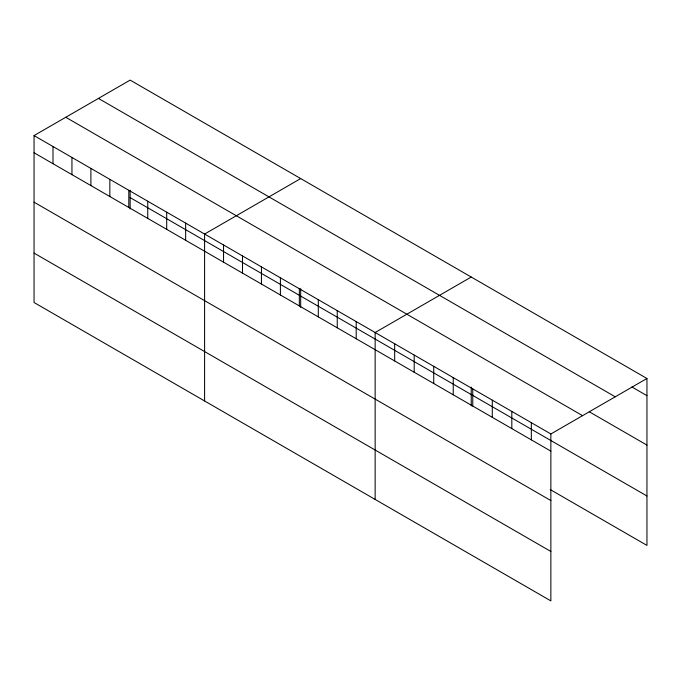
<?xml version="1.0" encoding="UTF-8"?>
<svg xmlns="http://www.w3.org/2000/svg" width="681" height="681" viewBox="0 0 681 681"><rect width="100%" height="100%" fill="white"/><g stroke="black" fill="none" stroke-linecap="round" stroke-linejoin="round"><path stroke-width="1.02" d="M34.05 135.587L550.861 433.967L550.861 600.889L34.05 302.509L34.05 135.587L130.139 80.111L646.95 378.491L646.95 545.413L550.214 489.562M300.687 178.575L204.598 234.051L204.598 400.973M471.235 277.039L375.146 332.515L375.146 499.437M550.861 433.967L646.95 378.491M631.866 386.953L646.95 395.67M98.43 98.422L615.241 396.802M589.269 411.775L646.95 445.085M65.759 117.277L582.57 415.657M130.139 197.618L646.95 495.998M34.05 152.765L550.861 451.137M34.05 202.18L550.861 500.561M34.05 253.094L550.861 551.474M531.342 422.697L531.342 439.866M511.814 411.418L511.814 428.596M492.295 400.147L492.295 417.325M472.767 388.877L472.767 406.055M471.235 387.123L471.235 405.876M453.24 377.606L453.24 394.784M433.72 366.335L433.72 383.505M414.193 355.065L414.193 372.235M394.674 343.786L394.674 360.964M356.197 321.577L356.197 338.755M337.248 310.638L337.248 327.808M318.299 299.7L318.299 316.869M300.687 288.659L300.687 307.403M299.351 288.753L299.351 305.931M280.402 277.814L280.402 294.992M261.444 266.875L261.444 284.045M242.496 255.937L242.496 273.107M223.547 244.99L223.547 262.168M185.649 223.113L185.649 240.282M166.7 212.174L166.7 229.344M147.751 201.227L147.751 218.405M130.139 190.195L130.139 208.939M128.803 190.288L128.803 207.467M109.845 179.35L109.845 196.528M90.896 168.411L90.896 185.581M71.948 157.464L71.948 174.642M52.999 146.526L52.999 163.704"/></g></svg>
